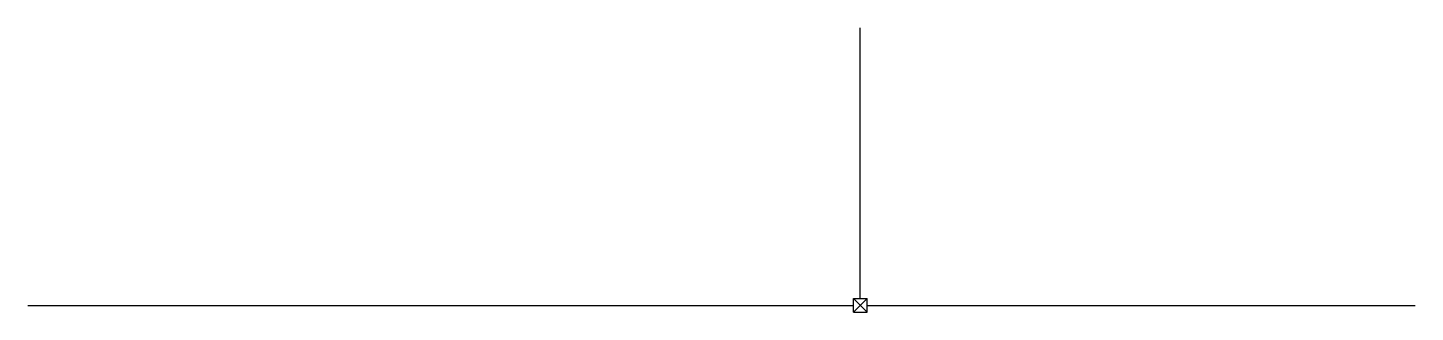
# Model space of a CAD drawing. Units: millimetres at full size, sheet at 1:100. Extents: x -15551 to 15061, y -3640 to 2633.
import ezdxf

# ---------------------------------------------------------------- set-up
doc = ezdxf.new("R2010")
doc.units = ezdxf.units.MM
doc.header["$LTSCALE"] = 100
doc.layers.add('0-0', color=7, linetype='Continuous')

msp = doc.modelspace()

# ---------------------------------------------------------------- linework, layer by layer
at = {"layer": '0-0'}
for p, q in [((2816.3, -3339.8), (2816.3, 2632.7)), ((2666.3, -3339.8), (2966.3, -3339.8)), ((2666.3, -3639.8), (2666.3, -3339.8)), ((2666.3, -3639.8), (2966.3, -3339.8)), ((2666.3, -3339.8), (2966.3, -3639.8)), ((2966.3, -3639.8), (2966.3, -3339.8)), ((-15551, -3489.8), (2666.3, -3489.8)), ((2666.3, -3639.8), (2966.3, -3639.8)), ((2966.3, -3489.8), (15061.2, -3489.8))]:
    msp.add_line(p, q, dxfattribs=at)

doc.saveas('drawing.dxf')
